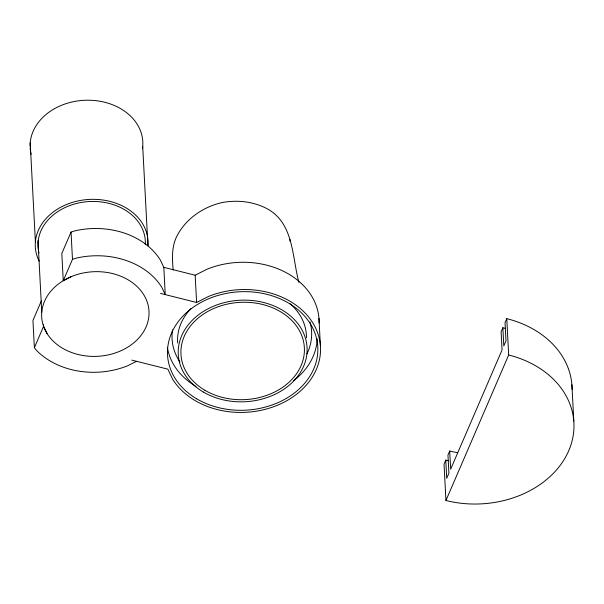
<?xml version="1.0" encoding="UTF-8"?>
<svg xmlns="http://www.w3.org/2000/svg" width="604" height="604" viewBox="0 0 604 604"><rect width="100%" height="100%" fill="white"/><g stroke="black" fill="none" stroke-linecap="round" stroke-linejoin="round"><path stroke-width="0.91" d="M41.434 300.747L32.941 320.445L34.375 347.7L36.602 350.509A73.892 58.226 -3 0 0 127.784 365.714L136.489 361.305M63.246 280.747L72.472 259.335L76.451 258.082A73.892 58.226 -3 0 1 161.676 287.119L165.247 294.609L163.82 267.353L160.249 259.863A73.892 58.226 -3 0 0 75.024 230.826L71.045 232.079L61.812 253.484L63.246 280.747L71.74 276.436A53.741 42.348 -3 0 1 148.916 315.877A53.741 42.348 -3 0 1 65.353 349.776A53.741 42.348 -3 0 1 71.74 276.436M34.375 347.7L43.601 326.296L43.503 324.416M448.455 460.761A91.355 71.989 -3 0 1 445.775 460.127L444.031 464.174L445.941 500.512A96.731 76.225 -3 0 0 568.757 450.69A96.731 76.225 -3 0 0 508.681 355.001L506.779 318.655A96.731 76.225 -3 0 1 572.086 389.421M457.613 452.66A79.26 62.461 -3 0 1 449.701 451.037L447.957 455.076L448.908 473.249L446.726 478.3L445.775 460.127M505.601 328.485A84.635 66.697 -3 0 0 502.853 327.753L501.116 331.792L502.067 349.965L450.652 469.202L449.701 451.037M506.779 318.655L505.035 322.702L505.986 340.867L503.811 345.926L502.853 327.753M445.941 500.512L508.681 355.001M163.82 267.353L195.175 275.22L207.013 269.218A77.916 61.404 -3 0 1 319.108 322.989M160.521 293.423L196.602 302.476L208.448 296.473A77.916 61.404 -3 0 1 312.623 322.596A77.916 61.404 -3 0 1 276.881 405.488A77.916 61.404 -3 0 1 172.706 379.357L167.844 369.165L131.763 360.12M43.601 326.296L47.089 333.604M298.889 282.446C291.913 256.33 293.944 222.514 266.16 208.229C252.495 201.358 236.927 199.803 221.978 202.574C202.423 207.119 184.537 219.584 175.96 238.067C171.596 248.319 172.261 259.222 173.159 270.048M571.897 384.756L573.8 421.101M318.965 318.361L320.392 345.616M195.175 275.22L196.602 302.476M142.725 146.644L147.92 245.76A56.421 44.462 -3 0 0 83.065 200.03A56.421 44.462 -3 0 0 39.169 261.147M71.045 232.079L72.472 259.335M38.007 240.694L41.752 312.185M30.2 142.77L35.394 241.887M289.973 239.501L290.033 241.268M309.988 321.932A69.86 55.047 -3 0 1 306.953 353.876M179.962 362.03A69.86 55.047 -3 0 1 172.555 329.859M177.689 343.027A64.485 50.811 -3 0 1 191.015 308.516M289.912 303.623A64.485 50.811 -3 0 1 306.462 337.772M317.175 338.784A75.236 59.283 -3 0 1 293.597 380.724M196.043 386.439A75.236 59.283 -3 0 1 167.383 347.315M38.943 253.001A53.741 42.348 -3 0 1 87.739 201.645A53.741 42.348 -3 0 1 145.307 244.756M30.072 146.342A56.421 44.462 -3 0 1 89.196 100.219A56.421 44.462 -3 0 1 142.521 148.418M31.114 154.345A56.421 44.462 -3 0 1 30.147 148.139M196.7 398.829A75.236 59.283 -3 0 0 317.183 357.432A75.236 59.283 -3 0 0 214.11 296.67A75.236 59.283 -3 0 0 196.7 398.829M203.261 391.996A64.485 50.811 -3 0 0 306.538 356.511A64.485 50.811 -3 0 0 218.195 304.431A64.485 50.811 -3 0 0 203.261 391.996M204.907 390.282A61.797 48.697 -3 0 0 303.872 356.277A61.797 48.697 -3 0 0 219.214 306.371A61.797 48.697 -3 0 0 204.907 390.282"/></g></svg>
